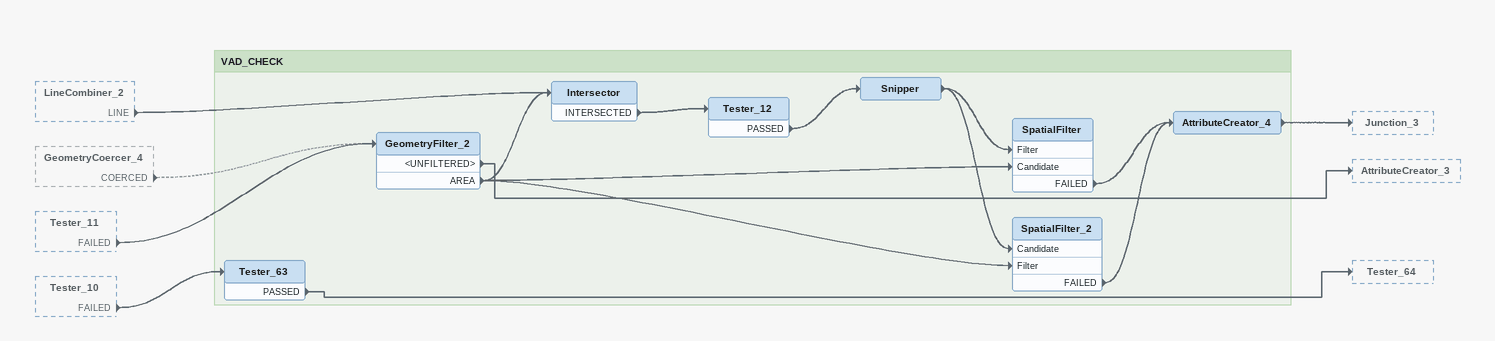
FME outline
LineCombiner_2 [outside]
    LINE -> Intersector
GeometryCoercer_4 [outside]
    COERCED -> GeometryFilter_2 [off]
Tester_11 [outside]
    FAILED -> GeometryFilter_2
Tester_10 [outside]
    FAILED -> Tester_63

Bookmark: VAD_CHECK
GeometryFilter_2
    <UNFILTERED> -> AttributeCreator_3
    AREA -> Intersector
    AREA -> SpatialFilter [Candidate]
    AREA -> SpatialFilter_2 [Filter]
Intersector
    INTERSECTED -> Tester_12
Tester_12
    PASSED -> Snipper
Snipper
    -> SpatialFilter [Filter]
    -> SpatialFilter_2 [Candidate]
SpatialFilter
    FAILED -> AttributeCreator_4
SpatialFilter_2
    FAILED -> AttributeCreator_4
AttributeCreator_4
    -> Junction_3
Tester_63
    PASSED -> Tester_64
